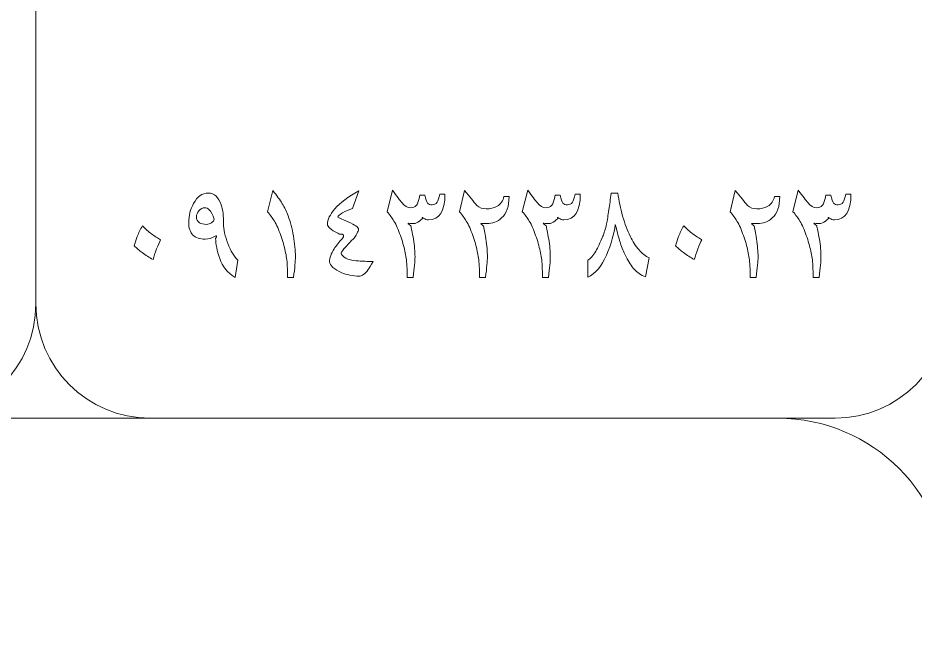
# Model space of a CAD drawing. Header units: millimetres. Extents: x 62 to 462, y 96 to 456.
# Drawn here: x 81.91 to 101.56, y 271.73 to 285.07 of the extents above; entities that cross this region are included whole.
import ezdxf

# ---------------------------------------------------------------- set-up
doc = ezdxf.new("R2010")
doc.units = ezdxf.units.MM
doc.header["$MEASUREMENT"] = 0
doc.layers.add('Layer 1', color=7, linetype='Continuous')

msp = doc.modelspace()

# ---------------------------------------------------------------- linework, layer by layer
at = {"layer": 'Layer 1', "color": 250, "lineweight": 18}
for points in [[(64.8067, 296.3033), (64.8067, 296.3033), (79.8067, 296.3033), (79.8067, 296.3033), (81.1837, 296.3033), (82.3067, 295.1803), (82.3067, 293.8033), (82.3067, 293.8033), (82.3067, 278.8033), (82.3067, 278.8033), (82.3067, 277.4264), (81.1837, 276.3033), (79.8067, 276.3033), (79.8067, 276.3033), (64.8067, 276.3033), (64.8067, 276.3033), (63.4298, 276.3033), (62.3067, 277.4264), (62.3067, 278.8033), (62.3067, 278.8033), (62.3067, 293.8033), (62.3067, 293.8033), (62.3067, 295.1803), (63.4298, 296.3033), (64.8067, 296.3033)], [(84.8067, 296.3033), (84.8067, 296.3033), (99.8067, 296.3033), (99.8067, 296.3033), (101.1837, 296.3033), (102.3067, 295.1803), (102.3067, 293.8033), (102.3067, 293.8033), (102.3067, 278.8033), (102.3067, 278.8033), (102.3067, 277.4264), (101.1837, 276.3033), (99.8067, 276.3033), (99.8067, 276.3033), (84.8067, 276.3033), (84.8067, 276.3033), (83.4298, 276.3033), (82.3067, 277.4264), (82.3067, 278.8033), (82.3067, 278.8033), (82.3067, 293.8033), (82.3067, 293.8033), (82.3067, 295.1803), (83.4298, 296.3033), (84.8067, 296.3033)], [(76.0567, 276.3033), (76.0567, 276.3033), (98.5567, 276.3033), (98.5567, 276.3033), (100.6221, 276.3033), (102.3067, 274.6187), (102.3067, 272.5533), (102.3067, 272.5533), (102.3067, 250.0533), (102.3067, 250.0533), (102.3067, 247.9879), (100.6221, 246.3033), (98.5567, 246.3033), (98.5567, 246.3033), (76.0567, 246.3033), (76.0567, 246.3033), (73.9913, 246.3033), (72.3067, 247.9879), (72.3067, 250.0533), (72.3067, 250.0533), (72.3067, 272.5533), (72.3067, 272.5533), (72.3067, 274.6187), (73.9913, 276.3033), (76.0567, 276.3033)]]:
    msp.add_open_spline(points, degree=3, knots=[0, 0, 0, 0, 0.125, 0.125, 0.125, 0.25, 0.25, 0.25, 0.375, 0.375, 0.375, 0.5, 0.5, 0.5, 0.625, 0.625, 0.625, 0.75, 0.75, 0.75, 0.875, 0.875, 0.875, 1, 1, 1, 1], dxfattribs=at)
at = {"layer": 'Layer 1', "color": 250, "lineweight": 9}
for points, knots in [([(90.9856, 280.974), (91.0715, 280.974), (91.1261, 281.0516), (91.1491, 281.2063), (91.1491, 281.2063), (91.2649, 281.2063), (91.2649, 281.2063), (91.2649, 280.833), (91.1438, 280.6466), (90.9028, 280.6466), (90.8651, 280.6466), (90.8293, 280.6584), (90.7952, 280.6819), (90.7617, 280.7054), (90.754, 280.7007), (90.774, 280.6672), (90.7752, 280.673), (90.7523, 280.6572), (90.7046, 280.619), (90.6623, 280.5837), (90.6194, 280.5655), (90.5759, 280.5655), (90.57, 280.5655), (90.563, 280.5655), (90.5541, 280.5649), (90.5453, 280.5643), (90.5353, 280.5637), (90.5242, 280.5637), (90.5036, 280.5637), (90.483, 280.5661), (90.463, 280.5702), (90.443, 280.5743), (90.4601, 280.5566), (90.5153, 280.5173), (90.5306, 280.4649), (90.5494, 280.3668), (90.573, 280.2227), (90.5965, 280.0793), (90.6082, 279.9511), (90.6082, 279.8388), (90.6082, 279.7436), (90.5947, 279.5925), (90.5671, 279.3862), (90.5671, 279.3862), (90.436, 279.3862), (90.436, 279.3862), (90.436, 279.5696), (90.4289, 279.7107), (90.4148, 279.8089), (90.4001, 279.907), (90.3772, 280.0123), (90.3449, 280.1246), (90.3096, 280.2486), (90.2678, 280.3668), (90.2208, 280.4779), (90.1979, 280.5296), (90.1732, 280.5766), (90.1467, 280.619), (90.1091, 280.6825), (90.0586, 280.7506), (89.9951, 280.8241), (89.9951, 280.8241), (90.1126, 281.2927), (90.1126, 281.2927), (90.2126, 281.1592), (90.2814, 281.0699), (90.319, 281.024), (90.3848, 280.9482), (90.4448, 280.91), (90.5001, 280.91), (90.563, 280.91), (90.6094, 280.9282), (90.6394, 280.9635), (90.6682, 280.9981), (90.6941, 281.0734), (90.717, 281.1892), (90.717, 281.1892), (90.824, 281.1892), (90.824, 281.1892), (90.8398, 281.0975), (90.8592, 281.0387), (90.8822, 281.0128), (90.9051, 280.987), (90.9398, 280.974), (90.9856, 280.974)], [0, 0, 0, 0, 0.0357143, 0.0357143, 0.0357143, 0.0714286, 0.0714286, 0.0714286, 0.1071429, 0.1071429, 0.1071429, 0.1428571, 0.1428571, 0.1428571, 0.1785714, 0.1785714, 0.1785714, 0.2142857, 0.2142857, 0.2142857, 0.25, 0.25, 0.25, 0.2857143, 0.2857143, 0.2857143, 0.3214286, 0.3214286, 0.3214286, 0.3571429, 0.3571429, 0.3571429, 0.3928571, 0.3928571, 0.3928571, 0.4285714, 0.4285714, 0.4285714, 0.4642857, 0.4642857, 0.4642857, 0.5, 0.5, 0.5, 0.5357143, 0.5357143, 0.5357143, 0.5714286, 0.5714286, 0.5714286, 0.6071429, 0.6071429, 0.6071429, 0.6428571, 0.6428571, 0.6428571, 0.6785714, 0.6785714, 0.6785714, 0.7142857, 0.7142857, 0.7142857, 0.75, 0.75, 0.75, 0.7857143, 0.7857143, 0.7857143, 0.8214286, 0.8214286, 0.8214286, 0.8571429, 0.8571429, 0.8571429, 0.8928571, 0.8928571, 0.8928571, 0.9285714, 0.9285714, 0.9285714, 0.9642857, 0.9642857, 0.9642857, 1, 1, 1, 1]), ([(93.9486, 280.974), (94.0345, 280.974), (94.0891, 281.0516), (94.1121, 281.2063), (94.1121, 281.2063), (94.2279, 281.2063), (94.2279, 281.2063), (94.2279, 280.833), (94.1068, 280.6466), (93.8658, 280.6466), (93.8281, 280.6466), (93.7923, 280.6584), (93.7582, 280.6819), (93.7247, 280.7054), (93.717, 280.7007), (93.737, 280.6672), (93.7382, 280.673), (93.7153, 280.6572), (93.6676, 280.619), (93.6253, 280.5837), (93.5824, 280.5655), (93.5389, 280.5655), (93.533, 280.5655), (93.526, 280.5655), (93.5171, 280.5649), (93.5083, 280.5643), (93.4983, 280.5637), (93.4872, 280.5637), (93.4666, 280.5637), (93.446, 280.5661), (93.426, 280.5702), (93.406, 280.5743), (93.4231, 280.5566), (93.4783, 280.5173), (93.4936, 280.4649), (93.5124, 280.3668), (93.536, 280.2227), (93.5595, 280.0793), (93.5712, 279.9511), (93.5712, 279.8388), (93.5712, 279.7436), (93.5577, 279.5925), (93.5301, 279.3862), (93.5301, 279.3862), (93.399, 279.3862), (93.399, 279.3862), (93.399, 279.5696), (93.3919, 279.7107), (93.3778, 279.8089), (93.3631, 279.907), (93.3402, 280.0123), (93.3079, 280.1246), (93.2726, 280.2486), (93.2308, 280.3668), (93.1838, 280.4779), (93.1609, 280.5296), (93.1362, 280.5766), (93.1097, 280.619), (93.0721, 280.6825), (93.0216, 280.7506), (92.9581, 280.8241), (92.9581, 280.8241), (93.0756, 281.2927), (93.0756, 281.2927), (93.1756, 281.1592), (93.2444, 281.0699), (93.282, 281.024), (93.3478, 280.9482), (93.4078, 280.91), (93.4631, 280.91), (93.526, 280.91), (93.5724, 280.9282), (93.6024, 280.9635), (93.6312, 280.9981), (93.6571, 281.0734), (93.68, 281.1892), (93.68, 281.1892), (93.787, 281.1892), (93.787, 281.1892), (93.8028, 281.0975), (93.8222, 281.0387), (93.8452, 281.0128), (93.8681, 280.987), (93.9028, 280.974), (93.9486, 280.974)], [0, 0, 0, 0, 0.0357143, 0.0357143, 0.0357143, 0.0714286, 0.0714286, 0.0714286, 0.1071429, 0.1071429, 0.1071429, 0.1428571, 0.1428571, 0.1428571, 0.1785714, 0.1785714, 0.1785714, 0.2142857, 0.2142857, 0.2142857, 0.25, 0.25, 0.25, 0.2857143, 0.2857143, 0.2857143, 0.3214286, 0.3214286, 0.3214286, 0.3571429, 0.3571429, 0.3571429, 0.3928571, 0.3928571, 0.3928571, 0.4285714, 0.4285714, 0.4285714, 0.4642857, 0.4642857, 0.4642857, 0.5, 0.5, 0.5, 0.5357143, 0.5357143, 0.5357143, 0.5714286, 0.5714286, 0.5714286, 0.6071429, 0.6071429, 0.6071429, 0.6428571, 0.6428571, 0.6428571, 0.6785714, 0.6785714, 0.6785714, 0.7142857, 0.7142857, 0.7142857, 0.75, 0.75, 0.75, 0.7857143, 0.7857143, 0.7857143, 0.8214286, 0.8214286, 0.8214286, 0.8571429, 0.8571429, 0.8571429, 0.8928571, 0.8928571, 0.8928571, 0.9285714, 0.9285714, 0.9285714, 0.9642857, 0.9642857, 0.9642857, 1, 1, 1, 1]), ([(99.8746, 280.974), (99.9605, 280.974), (100.0151, 281.0516), (100.0381, 281.2063), (100.0381, 281.2063), (100.1539, 281.2063), (100.1539, 281.2063), (100.1539, 280.833), (100.0328, 280.6466), (99.7918, 280.6466), (99.7541, 280.6466), (99.7183, 280.6584), (99.6842, 280.6819), (99.6507, 280.7054), (99.643, 280.7007), (99.663, 280.6672), (99.6642, 280.673), (99.6413, 280.6572), (99.5936, 280.619), (99.5513, 280.5837), (99.5084, 280.5655), (99.4649, 280.5655), (99.459, 280.5655), (99.452, 280.5655), (99.4431, 280.5649), (99.4343, 280.5643), (99.4243, 280.5637), (99.4132, 280.5637), (99.3926, 280.5637), (99.372, 280.5661), (99.352, 280.5702), (99.332, 280.5743), (99.3491, 280.5566), (99.4043, 280.5173), (99.4196, 280.4649), (99.4384, 280.3668), (99.462, 280.2227), (99.4855, 280.0793), (99.4972, 279.9511), (99.4972, 279.8388), (99.4972, 279.7436), (99.4837, 279.5925), (99.4561, 279.3862), (99.4561, 279.3862), (99.325, 279.3862), (99.325, 279.3862), (99.325, 279.5696), (99.3179, 279.7107), (99.3038, 279.8089), (99.2891, 279.907), (99.2662, 280.0123), (99.2339, 280.1246), (99.1986, 280.2486), (99.1568, 280.3668), (99.1098, 280.4779), (99.0869, 280.5296), (99.0622, 280.5766), (99.0357, 280.619), (98.9981, 280.6825), (98.9476, 280.7506), (98.8841, 280.8241), (98.8841, 280.8241), (99.0016, 281.2927), (99.0016, 281.2927), (99.1016, 281.1592), (99.1704, 281.0699), (99.208, 281.024), (99.2738, 280.9482), (99.3338, 280.91), (99.3891, 280.91), (99.452, 280.91), (99.4984, 280.9282), (99.5284, 280.9635), (99.5572, 280.9981), (99.5831, 281.0734), (99.606, 281.1892), (99.606, 281.1892), (99.713, 281.1892), (99.713, 281.1892), (99.7288, 281.0975), (99.7482, 281.0387), (99.7712, 281.0128), (99.7941, 280.987), (99.8288, 280.974), (99.8746, 280.974)], [0, 0, 0, 0, 0.0357143, 0.0357143, 0.0357143, 0.0714286, 0.0714286, 0.0714286, 0.1071429, 0.1071429, 0.1071429, 0.1428571, 0.1428571, 0.1428571, 0.1785714, 0.1785714, 0.1785714, 0.2142857, 0.2142857, 0.2142857, 0.25, 0.25, 0.25, 0.2857143, 0.2857143, 0.2857143, 0.3214286, 0.3214286, 0.3214286, 0.3571429, 0.3571429, 0.3571429, 0.3928571, 0.3928571, 0.3928571, 0.4285714, 0.4285714, 0.4285714, 0.4642857, 0.4642857, 0.4642857, 0.5, 0.5, 0.5, 0.5357143, 0.5357143, 0.5357143, 0.5714286, 0.5714286, 0.5714286, 0.6071429, 0.6071429, 0.6071429, 0.6428571, 0.6428571, 0.6428571, 0.6785714, 0.6785714, 0.6785714, 0.7142857, 0.7142857, 0.7142857, 0.75, 0.75, 0.75, 0.7857143, 0.7857143, 0.7857143, 0.8214286, 0.8214286, 0.8214286, 0.8571429, 0.8571429, 0.8571429, 0.8928571, 0.8928571, 0.8928571, 0.9285714, 0.9285714, 0.9285714, 0.9642857, 0.9642857, 0.9642857, 1, 1, 1, 1]), ([(86.7322, 279.7595), (86.7322, 279.7595), (86.667, 279.3844), (86.667, 279.3844), (86.5035, 279.4873), (86.3924, 279.6249), (86.3324, 279.7959), (86.2731, 279.967), (86.2431, 280.1151), (86.2431, 280.2404), (86.2754, 280.2997), (86.2678, 280.3139), (86.2207, 280.2815), (86.1602, 280.2427), (86.092, 280.2227), (86.0173, 280.2227), (85.8956, 280.2227), (85.8051, 280.2533), (85.7446, 280.3133), (85.684, 280.3738), (85.654, 280.4655), (85.654, 280.5884), (85.654, 280.736), (85.6893, 280.8747), (85.7593, 281.0034), (85.8427, 281.1557), (85.9497, 281.2321), (86.0797, 281.2321), (86.2149, 281.2321), (86.3101, 281.1457), (86.3654, 280.9723), (86.4001, 280.8629), (86.4171, 280.7271), (86.4171, 280.5637), (86.4171, 280.4344), (86.4483, 280.2886), (86.5112, 280.1263), (86.5735, 279.9646), (86.6476, 279.8424), (86.7322, 279.7595)], [0, 0, 0, 0, 0.0769231, 0.0769231, 0.0769231, 0.1538462, 0.1538462, 0.1538462, 0.2307692, 0.2307692, 0.2307692, 0.3076923, 0.3076923, 0.3076923, 0.3846154, 0.3846154, 0.3846154, 0.4615385, 0.4615385, 0.4615385, 0.5384615, 0.5384615, 0.5384615, 0.6153846, 0.6153846, 0.6153846, 0.6923077, 0.6923077, 0.6923077, 0.7692308, 0.7692308, 0.7692308, 0.8461538, 0.8461538, 0.8461538, 0.9230769, 0.9230769, 0.9230769, 1, 1, 1, 1]), ([(87.9897, 279.8388), (87.9897, 279.7436), (87.9762, 279.5925), (87.9486, 279.3862), (87.9486, 279.3862), (87.8175, 279.3862), (87.8175, 279.3862), (87.8175, 279.5696), (87.8104, 279.7107), (87.7963, 279.8089), (87.7816, 279.907), (87.7587, 280.0123), (87.7264, 280.1246), (87.6911, 280.2486), (87.6493, 280.3668), (87.6023, 280.4779), (87.5794, 280.5296), (87.5547, 280.5766), (87.5282, 280.619), (87.4906, 280.6825), (87.4401, 280.7506), (87.3766, 280.8241), (87.3766, 280.8241), (87.4924, 281.2856), (87.4924, 281.2856), (87.5853, 281.1745), (87.6552, 281.0781), (87.7028, 280.9981), (87.751, 280.9176), (87.7928, 280.8288), (87.8298, 280.7312), (87.8792, 280.6013), (87.918, 280.4538), (87.9468, 280.2892), (87.9756, 280.1246), (87.9897, 279.9746), (87.9897, 279.8388)], [0, 0, 0, 0, 0.0833333, 0.0833333, 0.0833333, 0.1666667, 0.1666667, 0.1666667, 0.25, 0.25, 0.25, 0.3333333, 0.3333333, 0.3333333, 0.4166667, 0.4166667, 0.4166667, 0.5, 0.5, 0.5, 0.5833333, 0.5833333, 0.5833333, 0.6666667, 0.6666667, 0.6666667, 0.75, 0.75, 0.75, 0.8333333, 0.8333333, 0.8333333, 0.9166667, 0.9166667, 0.9166667, 1, 1, 1, 1]), ([(89.6952, 279.7354), (89.6435, 279.646), (89.607, 279.5866), (89.5853, 279.5584), (89.5141, 279.4614), (89.4459, 279.4132), (89.3819, 279.4132), (89.3143, 279.4132), (89.2478, 279.4203), (89.1832, 279.4344), (89.1179, 279.4479), (89.0579, 279.4655), (89.0027, 279.4873), (88.9239, 279.5208), (88.8598, 279.559), (88.811, 279.6031), (88.7622, 279.6466), (88.7375, 279.6883), (88.7375, 279.7289), (88.7375, 279.8124), (88.7705, 279.9059), (88.8357, 280.0093), (88.8828, 280.0828), (88.9415, 280.1569), (89.0115, 280.2315), (89.0779, 280.3003), (89.0574, 280.335), (88.9498, 280.335), (88.9727, 280.3256), (88.9609, 280.3327), (88.9151, 280.3556), (88.7658, 280.4279), (88.6911, 280.4926), (88.6911, 280.5502), (88.6911, 280.6478), (88.7458, 280.7601), (88.8545, 280.8876), (88.9686, 281.0199), (89.1438, 281.151), (89.3801, 281.2803), (89.3801, 281.2803), (89.239, 280.8929), (89.239, 280.8929), (89.1632, 280.87), (89.0903, 280.8377), (89.0209, 280.7959), (88.9515, 280.7536), (88.9168, 280.726), (88.9168, 280.7118), (88.9168, 280.7019), (88.9927, 280.6642), (89.1444, 280.6002), (89.2954, 280.5361), (89.3713, 280.4814), (89.3713, 280.4367), (89.3713, 280.4179), (89.3601, 280.3867), (89.3378, 280.3427), (89.3154, 280.2986), (89.2943, 280.2668), (89.2749, 280.2468), (89.2131, 280.1828), (89.1514, 280.1193), (89.0909, 280.0558), (89.025, 279.9846), (88.9927, 279.9394), (88.9927, 279.92), (88.9927, 279.9006), (89.0033, 279.8788), (89.0256, 279.8559), (89.0609, 279.8183), (89.1167, 279.7895), (89.1926, 279.7701), (89.2325, 279.7595), (89.2931, 279.7512), (89.373, 279.7448), (89.4536, 279.7389), (89.5612, 279.7354), (89.6952, 279.7354)], [0, 0, 0, 0, 0.0384615, 0.0384615, 0.0384615, 0.0769231, 0.0769231, 0.0769231, 0.1153846, 0.1153846, 0.1153846, 0.1538462, 0.1538462, 0.1538462, 0.1923077, 0.1923077, 0.1923077, 0.2307692, 0.2307692, 0.2307692, 0.2692308, 0.2692308, 0.2692308, 0.3076923, 0.3076923, 0.3076923, 0.3461538, 0.3461538, 0.3461538, 0.3846154, 0.3846154, 0.3846154, 0.4230769, 0.4230769, 0.4230769, 0.4615385, 0.4615385, 0.4615385, 0.5, 0.5, 0.5, 0.5384615, 0.5384615, 0.5384615, 0.5769231, 0.5769231, 0.5769231, 0.6153846, 0.6153846, 0.6153846, 0.6538462, 0.6538462, 0.6538462, 0.6923077, 0.6923077, 0.6923077, 0.7307692, 0.7307692, 0.7307692, 0.7692308, 0.7692308, 0.7692308, 0.8076923, 0.8076923, 0.8076923, 0.8461538, 0.8461538, 0.8461538, 0.8846154, 0.8846154, 0.8846154, 0.9230769, 0.9230769, 0.9230769, 0.9615385, 0.9615385, 0.9615385, 1, 1, 1, 1]), ([(92.1691, 280.8859), (92.2555, 280.8859), (92.3337, 280.9059), (92.4048, 280.9447), (92.4865, 280.9893), (92.5365, 281.0593), (92.5547, 281.1545), (92.5547, 281.1545), (92.6688, 281.1545), (92.6688, 281.1545), (92.6688, 280.9435), (92.6141, 280.7877), (92.5048, 280.6877), (92.4154, 280.6054), (92.3067, 280.5637), (92.1797, 280.5637), (92.1797, 280.5637), (92.1538, 280.5637), (92.1538, 280.5637), (92.1168, 280.5637), (92.0868, 280.5649), (92.0633, 280.5672), (92.0398, 280.5696), (92.055, 280.549), (92.1091, 280.5055), (92.1203, 280.4655), (92.1373, 280.3726), (92.1597, 280.2274), (92.182, 280.0822), (92.1932, 279.9523), (92.1932, 279.8388), (92.1932, 279.7436), (92.1797, 279.5925), (92.152, 279.3862), (92.152, 279.3862), (92.0209, 279.3862), (92.0209, 279.3862), (92.0209, 279.5696), (92.0139, 279.7107), (91.9998, 279.8089), (91.9851, 279.907), (91.9622, 280.0123), (91.9298, 280.1246), (91.894, 280.2486), (91.8528, 280.3668), (91.8058, 280.4779), (91.7828, 280.5296), (91.7582, 280.5766), (91.7317, 280.619), (91.6941, 280.6825), (91.6435, 280.7506), (91.58, 280.8241), (91.58, 280.8241), (91.6953, 281.2874), (91.6953, 281.2874), (91.8034, 281.1539), (91.891, 281.0452), (91.9592, 280.9599), (92.0186, 280.9106), (92.0885, 280.8859), (92.1691, 280.8859)], [0, 0, 0, 0, 0.05, 0.05, 0.05, 0.1, 0.1, 0.1, 0.15, 0.15, 0.15, 0.2, 0.2, 0.2, 0.25, 0.25, 0.25, 0.3, 0.3, 0.3, 0.35, 0.35, 0.35, 0.4, 0.4, 0.4, 0.45, 0.45, 0.45, 0.5, 0.5, 0.5, 0.55, 0.55, 0.55, 0.6, 0.6, 0.6, 0.65, 0.65, 0.65, 0.7, 0.7, 0.7, 0.75, 0.75, 0.75, 0.8, 0.8, 0.8, 0.85, 0.85, 0.85, 0.9, 0.9, 0.9, 0.95, 0.95, 0.95, 1, 1, 1, 1]), ([(94.3914, 279.7595), (94.4525, 279.7942), (94.5107, 279.8606), (94.5671, 279.9594), (94.6106, 280.034), (94.6624, 280.1434), (94.7223, 280.2868), (94.7511, 280.3544), (94.7776, 280.4438), (94.8017, 280.5555), (94.8176, 280.6348), (94.8352, 280.7401), (94.8546, 280.8723), (94.8699, 280.9758), (94.8858, 281.0957), (94.9028, 281.2321), (94.9028, 281.2321), (95.0492, 281.2321), (95.0492, 281.2321), (95.0704, 281.0669), (95.105, 280.8988), (95.1544, 280.7283), (95.2038, 280.5578), (95.2579, 280.412), (95.3167, 280.2903), (95.3714, 280.1739), (95.4372, 280.0728), (95.513, 279.987), (95.5806, 279.9076), (95.6541, 279.8494), (95.7335, 279.8112), (95.7335, 279.8112), (95.6577, 279.3962), (95.6577, 279.3962), (95.553, 279.4373), (95.4707, 279.4932), (95.4102, 279.5631), (95.3502, 279.6331), (95.2902, 279.7236), (95.2303, 279.8336), (95.1891, 279.9106), (95.1515, 279.9982), (95.1186, 280.0957), (95.0933, 280.1716), (95.0627, 280.2768), (95.0269, 280.4126), (94.9998, 280.5137), (94.9881, 280.5561), (94.9928, 280.5396), (94.9722, 280.3491), (94.9069, 280.1257), (94.7982, 279.87), (94.6947, 279.6278), (94.5595, 279.4673), (94.3914, 279.3891), (94.3914, 279.3891), (94.3914, 279.7595), (94.3914, 279.7595)], [0, 0, 0, 0, 0.0526316, 0.0526316, 0.0526316, 0.1052632, 0.1052632, 0.1052632, 0.1578947, 0.1578947, 0.1578947, 0.2105263, 0.2105263, 0.2105263, 0.2631579, 0.2631579, 0.2631579, 0.3157895, 0.3157895, 0.3157895, 0.3684211, 0.3684211, 0.3684211, 0.4210526, 0.4210526, 0.4210526, 0.4736842, 0.4736842, 0.4736842, 0.5263158, 0.5263158, 0.5263158, 0.5789474, 0.5789474, 0.5789474, 0.6315789, 0.6315789, 0.6315789, 0.6842105, 0.6842105, 0.6842105, 0.7368421, 0.7368421, 0.7368421, 0.7894737, 0.7894737, 0.7894737, 0.8421053, 0.8421053, 0.8421053, 0.8947368, 0.8947368, 0.8947368, 0.9473684, 0.9473684, 0.9473684, 1, 1, 1, 1]), ([(98.0951, 280.8859), (98.1815, 280.8859), (98.2597, 280.9059), (98.3308, 280.9447), (98.4125, 280.9893), (98.4625, 281.0593), (98.4807, 281.1545), (98.4807, 281.1545), (98.5948, 281.1545), (98.5948, 281.1545), (98.5948, 280.9435), (98.5401, 280.7877), (98.4308, 280.6877), (98.3414, 280.6054), (98.2327, 280.5637), (98.1057, 280.5637), (98.1057, 280.5637), (98.0798, 280.5637), (98.0798, 280.5637), (98.0428, 280.5637), (98.0128, 280.5649), (97.9893, 280.5672), (97.9658, 280.5696), (97.981, 280.549), (98.0351, 280.5055), (98.0463, 280.4655), (98.0633, 280.3726), (98.0857, 280.2274), (98.108, 280.0822), (98.1192, 279.9523), (98.1192, 279.8388), (98.1192, 279.7436), (98.1057, 279.5925), (98.078, 279.3862), (98.078, 279.3862), (97.9469, 279.3862), (97.9469, 279.3862), (97.9469, 279.5696), (97.9399, 279.7107), (97.9258, 279.8089), (97.9111, 279.907), (97.8882, 280.0123), (97.8558, 280.1246), (97.82, 280.2486), (97.7788, 280.3668), (97.7318, 280.4779), (97.7088, 280.5296), (97.6842, 280.5766), (97.6577, 280.619), (97.6201, 280.6825), (97.5695, 280.7506), (97.506, 280.8241), (97.506, 280.8241), (97.6213, 281.2874), (97.6213, 281.2874), (97.7294, 281.1539), (97.817, 281.0452), (97.8852, 280.9599), (97.9446, 280.9106), (98.0145, 280.8859), (98.0951, 280.8859)], [0, 0, 0, 0, 0.05, 0.05, 0.05, 0.1, 0.1, 0.1, 0.15, 0.15, 0.15, 0.2, 0.2, 0.2, 0.25, 0.25, 0.25, 0.3, 0.3, 0.3, 0.35, 0.35, 0.35, 0.4, 0.4, 0.4, 0.45, 0.45, 0.45, 0.5, 0.5, 0.5, 0.55, 0.55, 0.55, 0.6, 0.6, 0.6, 0.65, 0.65, 0.65, 0.7, 0.7, 0.7, 0.75, 0.75, 0.75, 0.8, 0.8, 0.8, 0.85, 0.85, 0.85, 0.9, 0.9, 0.9, 0.95, 0.95, 0.95, 1, 1, 1, 1]), ([(86.2119, 280.6572), (86.1767, 280.7601), (86.1402, 280.8306), (86.1038, 280.8671), (86.0738, 280.897), (86.0397, 280.9117), (86.0021, 280.9117), (85.9574, 280.9117), (85.9156, 280.8894), (85.878, 280.8447), (85.8404, 280.8), (85.821, 280.7559), (85.821, 280.7118), (85.821, 280.6525), (85.8427, 280.6096), (85.8868, 280.5831), (85.9256, 280.559), (85.9791, 280.5467), (86.0467, 280.5467), (86.0814, 280.5467), (86.1161, 280.559), (86.152, 280.5831), (86.1872, 280.6072), (86.2078, 280.6319), (86.2119, 280.6572)], [0, 0, 0, 0, 0.125, 0.125, 0.125, 0.25, 0.25, 0.25, 0.375, 0.375, 0.375, 0.5, 0.5, 0.5, 0.625, 0.625, 0.625, 0.75, 0.75, 0.75, 0.875, 0.875, 0.875, 1, 1, 1, 1]), ([(84.8721, 279.7771), (84.7857, 279.8218), (84.7075, 279.8718), (84.6375, 279.927), (84.5793, 279.9717), (84.5206, 280.0223), (84.4618, 280.0781), (84.4735, 280.1275), (84.4947, 280.1939), (84.5264, 280.2774), (84.5582, 280.3603), (84.5958, 280.4408), (84.6393, 280.5173), (84.7046, 280.4497), (84.7722, 280.3897), (84.8415, 280.3374), (84.9115, 280.285), (84.9768, 280.2427), (85.0391, 280.2092), (85.0114, 280.1598), (84.982, 280.0928), (84.9503, 280.0076), (84.9186, 279.9229), (84.8927, 279.8459), (84.8721, 279.7771)], [0, 0, 0, 0, 0.125, 0.125, 0.125, 0.25, 0.25, 0.25, 0.375, 0.375, 0.375, 0.5, 0.5, 0.5, 0.625, 0.625, 0.625, 0.75, 0.75, 0.75, 0.875, 0.875, 0.875, 1, 1, 1, 1]), ([(96.7241, 279.7771), (96.6377, 279.8218), (96.5595, 279.8718), (96.4895, 279.927), (96.4313, 279.9717), (96.3726, 280.0223), (96.3138, 280.0781), (96.3255, 280.1275), (96.3467, 280.1939), (96.3784, 280.2774), (96.4102, 280.3603), (96.4478, 280.4408), (96.4913, 280.5173), (96.5566, 280.4497), (96.6242, 280.3897), (96.6935, 280.3374), (96.7635, 280.285), (96.8288, 280.2427), (96.8911, 280.2092), (96.8634, 280.1598), (96.834, 280.0928), (96.8023, 280.0076), (96.7706, 279.9229), (96.7447, 279.8459), (96.7241, 279.7771)], [0, 0, 0, 0, 0.125, 0.125, 0.125, 0.25, 0.25, 0.25, 0.375, 0.375, 0.375, 0.5, 0.5, 0.5, 0.625, 0.625, 0.625, 0.75, 0.75, 0.75, 0.875, 0.875, 0.875, 1, 1, 1, 1])]:
    msp.add_open_spline(points, degree=3, knots=knots, dxfattribs=at)

doc.saveas('drawing.dxf')
